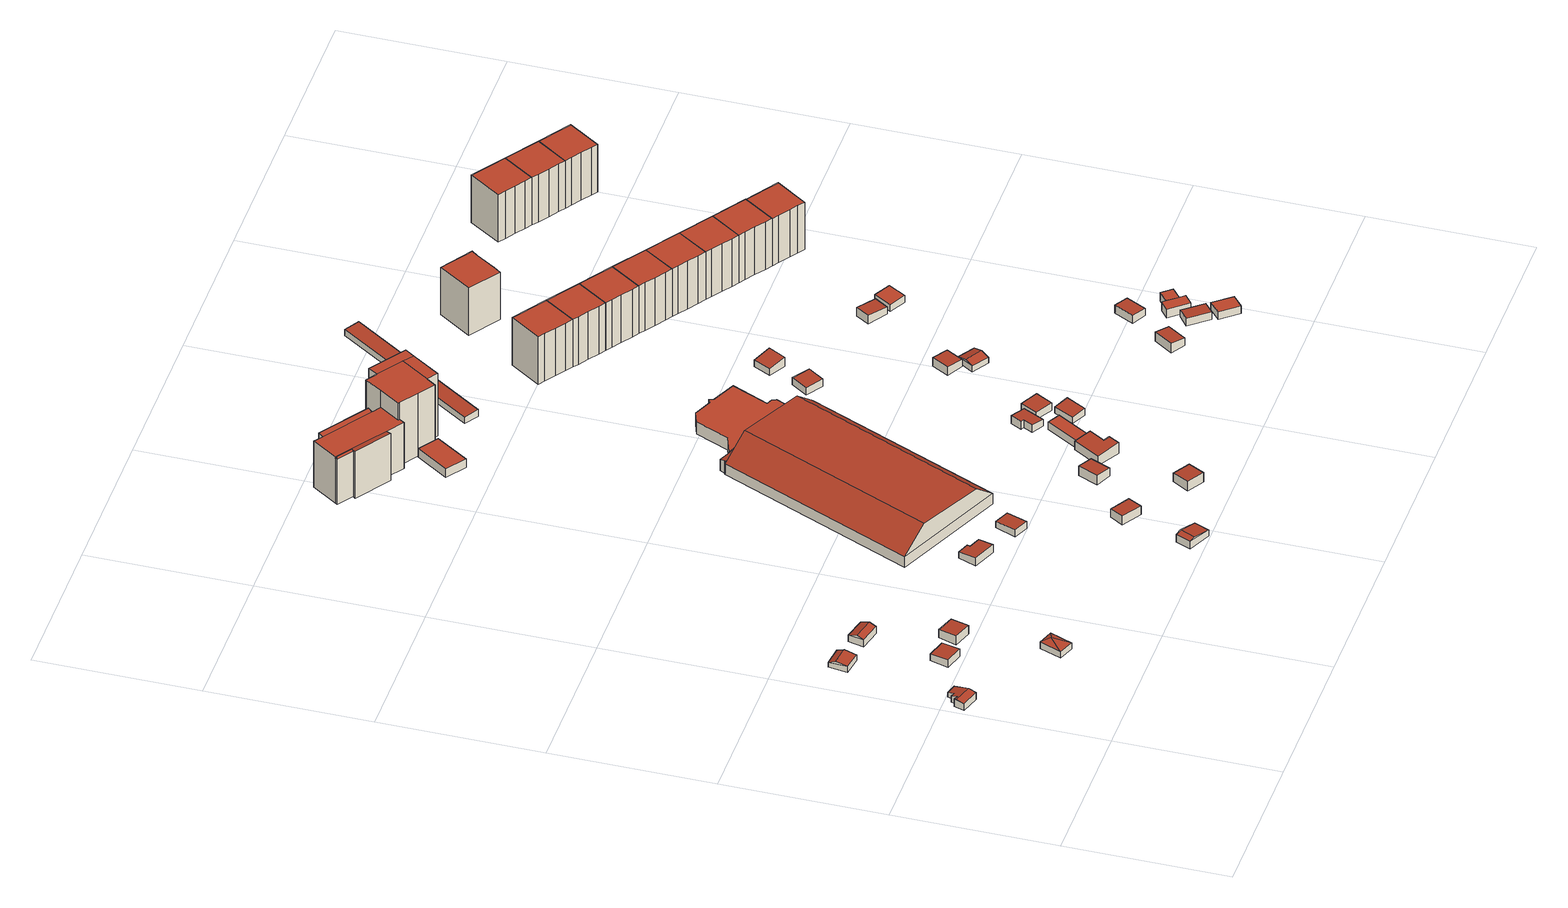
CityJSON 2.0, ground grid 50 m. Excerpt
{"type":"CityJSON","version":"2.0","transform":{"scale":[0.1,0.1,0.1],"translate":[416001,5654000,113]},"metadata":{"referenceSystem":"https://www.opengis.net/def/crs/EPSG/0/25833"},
"CityObjects":{
"building1":{"type":"Building","attributes":{"Dachtyp_tdc":"tdcFreeFormRoof","Gemeindeschluessel":14612000,"Dachneigung":14.68,"QualitaetDacherkennung":85,"Geometrietyp2DReferenz":"3000","measuredHeight":2.84,"function":"31001_9998","roofType":"5000"},"geometry":[{"type":"Solid","lod":"2","boundaries":[[[[0,1,2,3]],[[1,4,5,2]],[[4,6,7,5]],[[6,8,9,7]],[[8,10,11,9]],[[10,12,13,11]],[[12,14,15,13]],[[14,0,3,15]],[[1,16,17,4]],[[16,0,14,12,10,8,6,17]],[[6,4,17]],[[1,0,16]],[[3,2,5,7,9,11,13,15]]]],"semantics":{"surfaces":[{"type":"WallSurface"},{"type":"RoofSurface"},{"type":"GroundSurface"}],"values":[[0,0,0,0,0,0,0,0,1,1,0,0,2]]}}]},
"building2":{"type":"Building","attributes":{"Dachtyp_tdc":"tdcGableRoof","Gemeindeschluessel":14612000,"Dachneigung":10.96,"QualitaetDacherkennung":76,"Geometrietyp2DReferenz":"3000","measuredHeight":2.72,"function":"31001_9998","roofType":"3100"},"geometry":[{"type":"Solid","lod":"2","boundaries":[[[[18,19,20,21]],[[19,22,23,20]],[[22,24,25,23]],[[24,18,21,25]],[[22,19,26]],[[18,24,27]],[[19,18,27,26]],[[24,22,26,27]],[[21,20,23,25]]]],"semantics":{"surfaces":[{"type":"WallSurface"},{"type":"RoofSurface"},{"type":"GroundSurface"}],"values":[[0,0,0,0,0,0,1,1,2]]}}]},
"building3":{"type":"Building","attributes":{"Dachtyp_tdc":"tdcPolyFlatRoof","Gemeindeschluessel":14612000,"Dachneigung":3.29,"QualitaetDacherkennung":76,"Geometrietyp2DReferenz":"3000","measuredHeight":2.63,"function":"31001_9998","roofType":"2100"},"geometry":[{"type":"Solid","lod":"2","boundaries":[[[[28,29,30,31]],[[29,32,33,30]],[[32,34,35,33]],[[32,29,28,34]],[[35,31,30,33]],[[34,28,31,35]]]],"semantics":{"surfaces":[{"type":"WallSurface"},{"type":"RoofSurface"},{"type":"GroundSurface"}],"values":[[0,0,0,1,2,0]]}}]},
"building4":{"type":"Building","attributes":{"Dachtyp_tdc":"tdcTentRoof","Gemeindeschluessel":14612000,"Dachneigung":10.71,"QualitaetDacherkennung":79,"Geometrietyp2DReferenz":"3000","measuredHeight":3.08,"function":"31001_9998","roofType":"3500"},"geometry":[{"type":"Solid","lod":"2","boundaries":[[[[36,37,38,39]],[[37,40,41,38]],[[40,42,43,41]],[[42,36,39,43]],[[37,36,44]],[[40,37,44]],[[42,40,44]],[[36,42,44]],[[39,38,41,43]]]],"semantics":{"surfaces":[{"type":"WallSurface"},{"type":"RoofSurface"},{"type":"GroundSurface"}],"values":[[0,0,0,0,1,1,1,1,2]]}}]},
"building5":{"type":"Building","attributes":{"Dachtyp_tdc":"tdcGableRoof","Gemeindeschluessel":14612000,"Dachneigung":18.14,"QualitaetDacherkennung":81,"Geometrietyp2DReferenz":"3000","measuredHeight":3.16,"function":"31001_9998","roofType":"3100"},"geometry":[{"type":"Solid","lod":"2","boundaries":[[[[45,46,47,48]],[[46,49,50,47]],[[49,51,52,50]],[[51,45,48,52]],[[49,46,53]],[[45,51,54]],[[46,45,54,53]],[[51,49,53,54]],[[48,47,50,52]]]],"semantics":{"surfaces":[{"type":"WallSurface"},{"type":"RoofSurface"},{"type":"GroundSurface"}],"values":[[0,0,0,0,0,0,1,1,2]]}}]},
"building6":{"type":"Building","attributes":{"Dachtyp_tdc":"tdcPolyFlatRoof","Gemeindeschluessel":14612000,"Dachneigung":3.42,"QualitaetDacherkennung":85,"Geometrietyp2DReferenz":"3000","measuredHeight":3.06,"function":"31001_9998","roofType":"2100"},"geometry":[{"type":"Solid","lod":"2","boundaries":[[[[55,56,57,58]],[[59,60,56,55]],[[60,61,57,56]],[[61,62,58,57]],[[62,59,55,58]],[[62,61,60,59]]]],"semantics":{"surfaces":[{"type":"GroundSurface"},{"type":"WallSurface"},{"type":"RoofSurface"}],"values":[[0,1,1,1,1,2]]}}]},
"building7":{"type":"Building","attributes":{"Dachtyp_tdc":"tdcPolyFlatRoof","Gemeindeschluessel":14612000,"Dachneigung":6.01,"QualitaetDacherkennung":71,"Geometrietyp2DReferenz":"3000","measuredHeight":2.83,"function":"31001_9998","roofType":"2100"},"geometry":[{"type":"Solid","lod":"2","boundaries":[[[[63,64,65,66]],[[64,67,68,65]],[[67,69,70,68]],[[69,71,72,70]],[[71,73,74,72]],[[73,63,66,74]],[[73,71,69,67,64,63]],[[66,65,68,70,72,74]]]],"semantics":{"surfaces":[{"type":"WallSurface"},{"type":"RoofSurface"},{"type":"GroundSurface"}],"values":[[0,0,0,0,0,0,1,2]]}}]},
"building8":{"type":"Building","attributes":{"Dachtyp_tdc":"tdcGableRoof","Gemeindeschluessel":14612000,"Dachneigung":10.06,"QualitaetDacherkennung":71,"Geometrietyp2DReferenz":"3000","measuredHeight":3.07,"function":"31001_9998","roofType":"3100"},"geometry":[{"type":"Solid","lod":"2","boundaries":[[[[75,76,77,78]],[[76,79,80,77]],[[79,81,82,80]],[[81,75,78,82]],[[79,76,83]],[[75,81,84]],[[76,75,84,83]],[[81,79,83,84]],[[78,77,80,82]]]],"semantics":{"surfaces":[{"type":"WallSurface"},{"type":"RoofSurface"},{"type":"GroundSurface"}],"values":[[0,0,0,0,0,0,1,1,2]]}}]},
"building9":{"type":"Building","attributes":{"Dachtyp_tdc":"tdcPolyFlatRoof","Gemeindeschluessel":14612000,"Dachneigung":3.58,"QualitaetDacherkennung":80,"Geometrietyp2DReferenz":"3000","measuredHeight":2.66,"function":"31001_9998","roofType":"2100"},"geometry":[{"type":"Solid","lod":"2","boundaries":[[[[85,86,87,88]],[[86,89,90,87]],[[89,91,92,90]],[[91,85,88,92]],[[91,89,86,85]],[[88,87,90,92]]]],"semantics":{"surfaces":[{"type":"WallSurface"},{"type":"RoofSurface"},{"type":"GroundSurface"}],"values":[[0,0,0,0,1,2]]}}]},
"building10":{"type":"Building","attributes":{"Dachtyp_tdc":"tdcPolyFlatRoof","Gemeindeschluessel":14612000,"Dachneigung":3.87,"QualitaetDacherkennung":83,"Geometrietyp2DReferenz":"3000","measuredHeight":3.1,"function":"31001_9998","roofType":"2100"},"geometry":[{"type":"Solid","lod":"2","boundaries":[[[[93,94,95,96]],[[94,97,98,95]],[[97,99,100,98]],[[99,93,96,100]],[[99,97,94,93]],[[96,95,98,100]]]],"semantics":{"surfaces":[{"type":"WallSurface"},{"type":"RoofSurface"},{"type":"GroundSurface"}],"values":[[0,0,0,0,1,2]]}}]},
"building11":{"type":"Building","attributes":{"name":"Tennishalle","Gemeindeschluessel":14612000,"Geometrietyp2DReferenz":"3000","function":"31001_3211","roofType":"9999"},"children":["building11-1","building11-2","building11-3","building11-4"]},
"building11-1":{"type":"BuildingPart","attributes":{"Dachtyp_tdc":"tdcPolyFlatRoof","Dachneigung":12.23,"QualitaetDacherkennung":41,"Geometrietyp2DReferenz":"3000","measuredHeight":4.42,"roofType":"2100"},"parents":["building11"],"geometry":[{"type":"MultiSurface","lod":"2","boundaries":[[[101,102,103,104,105]],[[102,106,107,103]],[[106,108,109,107]],[[108,110,111,109]],[[112,113,114,115,116]],[[112,110,108,106,102,101,117,113]],[[115,104,103,107,109,111,116]]],"semantics":{"surfaces":[{"type":"WallSurface"},{"type":"RoofSurface"},{"type":"GroundSurface"}],"values":[0,0,0,0,0,1,2]}}]},
"building11-2":{"type":"BuildingPart","attributes":{"Dachtyp_tdc":"tdcCutGableRoof","Dachneigung":2.82,"QualitaetDacherkennung":65,"Geometrietyp2DReferenz":"3000","measuredHeight":10.42,"roofType":"9999"},"parents":["building11"],"geometry":[{"type":"MultiSurface","lod":"2","boundaries":[[[118,119,120,121]],[[119,122,123,120]],[[122,105,104,123]],[[119,118,124,125]],[[122,119,125,126]],[[105,122,126,127,117]],[[126,125,124,127]],[[121,120,123,104,115]]],"semantics":{"surfaces":[{"type":"WallSurface"},{"type":"RoofSurface"},{"type":"GroundSurface"}],"values":[0,0,0,1,0,1,1,2]}}]},
"building11-3":{"type":"BuildingPart","attributes":{"Dachtyp_tdc":"tdcPolyFlatRoof","Dachneigung":0,"QualitaetDacherkennung":64,"Geometrietyp2DReferenz":"3000","measuredHeight":4.12,"roofType":"1000"},"parents":["building11"],"geometry":[{"type":"MultiSurface","lod":"2","boundaries":[[[128,129,130,131]],[[129,132,133,130]],[[132,134,135,133]],[[134,136,137,135]],[[136,138,139,137]],[[138,140,141,139]],[[140,142,143,141]],[[142,144,145,143]],[[144,146,147,145]],[[146,148,149,147]],[[148,150,149]],[[151,128,131,152,153]],[[151,148,146,144,142,140,138,136,134,132,129,128]],[[131,130,133,135,137,139,141,143,145,147,149,152]]],"semantics":{"surfaces":[{"type":"WallSurface"},{"type":"RoofSurface"},{"type":"GroundSurface"}],"values":[0,0,0,0,0,0,0,0,0,0,0,0,1,2]}}]},
"building11-4":{"type":"BuildingPart","attributes":{"Dachtyp_tdc":"tdcPolyFlatRoof","Dachneigung":0,"QualitaetDacherkennung":31,"Geometrietyp2DReferenz":"3000","measuredHeight":4.05,"roofType":"1000"},"parents":["building11"],"geometry":[{"type":"MultiSurface","lod":"2","boundaries":[[[154,155,112,116,156]],[[157,153,152,111,110]],[[153,157,155,154,150]],[[156,116,111,152,149]]],"semantics":{"surfaces":[{"type":"WallSurface"},{"type":"RoofSurface"},{"type":"GroundSurface"}],"values":[0,0,1,2]}}]},
"building12":{"type":"Building","attributes":{"Dachtyp_tdc":"tdcPolyFlatRoof","Gemeindeschluessel":14612000,"Dachneigung":4.1,"QualitaetDacherkennung":86,"Geometrietyp2DReferenz":"3000","measuredHeight":3.29,"function":"31001_9998","roofType":"2100"},"geometry":[{"type":"Solid","lod":"2","boundaries":[[[[158,159,160,161]],[[159,162,163,160]],[[162,164,165,163]],[[164,158,161,165]],[[164,162,159,158]],[[161,160,163,165]]]],"semantics":{"surfaces":[{"type":"WallSurface"},{"type":"RoofSurface"},{"type":"GroundSurface"}],"values":[[0,0,0,0,1,2]]}}]},
"building13":{"type":"Building","attributes":{"Gemeindeschluessel":14612000,"Geometrietyp2DReferenz":"3000","function":"31001_9998","roofType":"9999"},"children":["building13-1","building13-2","building13-3","building13-4"]},
"building13-1":{"type":"BuildingPart","attributes":{"Dachtyp_tdc":"tdcPolyFlatRoof","Dachneigung":16.93,"QualitaetDacherkennung":53,"Geometrietyp2DReferenz":"3000","measuredHeight":16.56,"roofType":"2100"},"parents":["building13"],"geometry":[{"type":"MultiSurface","lod":"2","boundaries":[[[166,167,168,169]],[[170,171,172,173]],[[171,166,169,172]],[[171,170,167,166]],[[169,168,173,172]]],"semantics":{"surfaces":[{"type":"WallSurface"},{"type":"RoofSurface"},{"type":"GroundSurface"}],"values":[0,0,0,1,2]}}]},
"building13-2":{"type":"BuildingPart","attributes":{"Dachtyp_tdc":"tdcPolyFlatRoof","Dachneigung":9.04,"QualitaetDacherkennung":53,"Geometrietyp2DReferenz":"3000","measuredHeight":16.46,"roofType":"2100"},"parents":["building13"],"geometry":[{"type":"MultiSurface","lod":"2","boundaries":[[[174,175,176,177]],[[174,178,179,175]],[[178,180,181,182,179]],[[183,180,178,174,177]],[[176,175,179,182,184]]],"semantics":{"surfaces":[{"type":"WallSurface"},{"type":"RoofSurface"},{"type":"GroundSurface"}],"values":[0,0,0,1,2]}}]},
"building13-3":{"type":"BuildingPart","attributes":{"Dachtyp_tdc":"tdcPolyFlatRoof","Dachneigung":0,"QualitaetDacherkennung":75,"Geometrietyp2DReferenz":"3000","measuredHeight":16.15,"roofType":"1000"},"parents":["building13"],"geometry":[{"type":"MultiSurface","lod":"2","boundaries":[[[185,186,187,188,189]],[[186,190,173,187]],[[190,170,173]],[[190,186,185,183,177,191,192,193,194,195]],[[168,196,197,198,199,176,184,188,187,173]],[[195,168,167]],[[195,194,196,168]],[[194,193,197,196]],[[193,192,198,197]],[[192,191,199,198]],[[191,177,176,199]]],"semantics":{"surfaces":[{"type":"WallSurface"},{"type":"RoofSurface"},{"type":"GroundSurface"}],"values":[0,0,0,1,2,0,0,0,0,0,0]}}]},
"building13-4":{"type":"BuildingPart","attributes":{"Dachtyp_tdc":"tdcFreeFormRoof","Dachneigung":56.35,"QualitaetDacherkennung":45,"Geometrietyp2DReferenz":"3000","measuredHeight":16.59,"roofType":"5000"},"parents":["building13"],"geometry":[{"type":"MultiSurface","lod":"2","boundaries":[[[181,200,201,182]],[[200,189,188,201]],[[202,203,204,189]],[[202,189,200]],[[203,202,200,181]],[[203,181,204]],[[182,201,188,184]]],"semantics":{"surfaces":[{"type":"WallSurface"},{"type":"RoofSurface"},{"type":"GroundSurface"}],"values":[0,0,1,1,1,0,2]}}]},
"building14":{"type":"Building","attributes":{"Dachtyp_tdc":"tdcPolyFlatRoof","Gemeindeschluessel":14612000,"Dachneigung":5.99,"QualitaetDacherkennung":72,"Geometrietyp2DReferenz":"3000","measuredHeight":3.42,"function":"31001_9998","roofType":"2100"},"geometry":[{"type":"Solid","lod":"2","boundaries":[[[[205,206,207,208]],[[206,209,210,207]],[[209,211,212,210]],[[211,205,208,212]],[[211,209,206,205]],[[208,207,210,212]]]],"semantics":{"surfaces":[{"type":"WallSurface"},{"type":"RoofSurface"},{"type":"GroundSurface"}],"values":[[0,0,0,0,1,2]]}}]},
"building15":{"type":"Building","attributes":{"Dachtyp_tdc":"tdcPolyFlatRoof","Gemeindeschluessel":14612000,"Dachneigung":0,"QualitaetDacherkennung":50,"Geometrietyp2DReferenz":"3000","measuredHeight":3,"function":"31001_9998","roofType":"1000"},"geometry":[{"type":"Solid","lod":"2","boundaries":[[[[213,214,215,216]],[[214,217,218,215]],[[217,219,220,218]],[[219,221,222,220]],[[221,213,216,222]],[[221,219,217,214,213]],[[216,215,218,220,222]]]],"semantics":{"surfaces":[{"type":"WallSurface"},{"type":"RoofSurface"},{"type":"GroundSurface"}],"values":[[0,0,0,0,0,1,2]]}}]},
"building16":{"type":"Building","attributes":{"Dachtyp_tdc":"tdcPolyFlatRoof","Gemeindeschluessel":14612000,"Dachneigung":4.96,"QualitaetDacherkennung":86,"Geometrietyp2DReferenz":"3000","measuredHeight":3.79,"function":"31001_9998","roofType":"2100"},"geometry":[{"type":"Solid","lod":"2","boundaries":[[[[223,224,225,226]],[[224,227,228,225]],[[227,229,230,228]],[[229,231,232,230]],[[231,233,234,232]],[[233,235,236,234]],[[235,237,238,236]],[[237,223,226,238]],[[237,235,233,231,229,227,224,223]],[[226,225,228,230,232,234,236,238]]]],"semantics":{"surfaces":[{"type":"WallSurface"},{"type":"RoofSurface"},{"type":"GroundSurface"}],"values":[[0,0,0,0,0,0,0,0,1,2]]}}]},
"building17":{"type":"Building","attributes":{"Gemeindeschluessel":14612000,"Geometrietyp2DReferenz":"3000","function":"31001_9998","roofType":"9999"},"children":["building17-1","building17-2","building17-3"]},
"building17-1":{"type":"BuildingPart","attributes":{"Dachtyp_tdc":"tdcPolyFlatRoof","Dachneigung":0,"QualitaetDacherkennung":54,"Geometrietyp2DReferenz":"3000","measuredHeight":22.11,"roofType":"1000"},"parents":["building17"],"geometry":[{"type":"MultiSurface","lod":"2","boundaries":[[[239,240,241,242]],[[240,243,244,241]],[[243,245,246,244]],[[245,243,240,239,247]],[[242,241,244,246,248]]],"semantics":{"surfaces":[{"type":"WallSurface"},{"type":"RoofSurface"},{"type":"GroundSurface"}],"values":[0,0,0,1,2]}}]},
"building17-2":{"type":"BuildingPart","attributes":{"Dachtyp_tdc":"tdcPolyFlatRoof","Dachneigung":0,"QualitaetDacherkennung":72,"Geometrietyp2DReferenz":"3000","measuredHeight":22.14,"roofType":"1000"},"parents":["building17"],"geometry":[{"type":"MultiSurface","lod":"2","boundaries":[[[249,239,242,250]],[[251,252,253,254]],[[251,255,256,252]],[[255,257,198,256]],[[257,258,197,198]],[[258,259,196,197]],[[259,249,250,196]],[[259,258,257,255,251,254,247,239,249]],[[250,242,248,253,252,256,198,197,196]]],"semantics":{"surfaces":[{"type":"WallSurface"},{"type":"RoofSurface"},{"type":"GroundSurface"}],"values":[0,0,0,0,0,0,0,1,2]}}]},
"building17-3":{"type":"BuildingPart","attributes":{"Dachtyp_tdc":"tdcPolyFlatRoof","Dachneigung":0,"QualitaetDacherkennung":64,"Geometrietyp2DReferenz":"3000","measuredHeight":22.07,"roofType":"1000"},"parents":["building17"],"geometry":[{"type":"MultiSurface","lod":"2","boundaries":[[[245,260,261,246]],[[260,254,253,261]],[[254,260,245,247]],[[248,246,261,253]]],"semantics":{"surfaces":[{"type":"WallSurface"},{"type":"RoofSurface"},{"type":"GroundSurface"}],"values":[0,0,1,2]}}]},
"building18":{"type":"Building","attributes":{"Dachtyp_tdc":"tdcPolyFlatRoof","Gemeindeschluessel":14612000,"Dachneigung":0,"QualitaetDacherkennung":60,"Geometrietyp2DReferenz":"3000","measuredHeight":2.68,"function":"31001_9998","roofType":"1000"},"geometry":[{"type":"Solid","lod":"2","boundaries":[[[[262,263,264,265]],[[263,266,267,264]],[[266,268,269,267]],[[268,262,265,269]],[[268,266,263,262]],[[265,264,267,269]]]],"semantics":{"surfaces":[{"type":"WallSurface"},{"type":"RoofSurface"},{"type":"GroundSurface"}],"values":[[0,0,0,0,1,2]]}}]},
"building19":{"type":"Building","attributes":{"Dachtyp_tdc":"tdcPolyFlatRoof","Gemeindeschluessel":14612000,"Dachneigung":5.93,"QualitaetDacherkennung":77,"Geometrietyp2DReferenz":"3000","measuredHeight":2.8,"function":"31001_9998","roofType":"2100"},"geometry":[{"type":"Solid","lod":"2","boundaries":[[[[270,271,272,273]],[[271,274,275,272]],[[274,276,277,275]],[[276,278,279,277]],[[278,280,281,279]],[[280,270,273,281]],[[280,278,276,274,271,270]],[[273,272,275,277,279,281]]]],"semantics":{"surfaces":[{"type":"WallSurface"},{"type":"RoofSurface"},{"type":"GroundSurface"}],"values":[[0,0,0,0,0,0,1,2]]}}]},
"building20":{"type":"Building","attributes":{"Dachtyp_tdc":"tdcPolyFlatRoof","Gemeindeschluessel":14612000,"Dachneigung":6.18,"QualitaetDacherkennung":77,"Geometrietyp2DReferenz":"3000","measuredHeight":2.62,"function":"31001_9998","roofType":"2100"},"geometry":[{"type":"Solid","lod":"2","boundaries":[[[[282,283,284,285]],[[283,286,287,284]],[[286,288,289,287]],[[288,282,285,289]],[[288,286,283,282]],[[285,284,287,289]]]],"semantics":{"surfaces":[{"type":"WallSurface"},{"type":"RoofSurface"},{"type":"GroundSurface"}],"values":[[0,0,0,0,1,2]]}}]},
"building21":{"type":"Building","attributes":{"Dachtyp_tdc":"tdcPolyFlatRoof","Gemeindeschluessel":14612000,"Dachneigung":3.16,"QualitaetDacherkennung":82,"Geometrietyp2DReferenz":"3000","measuredHeight":2.78,"function":"31001_9998","roofType":"2100"},"geometry":[{"type":"Solid","lod":"2","boundaries":[[[[290,291,292,293]],[[291,294,295,292]],[[294,296,297,295]],[[296,290,293,297]],[[296,294,291,290]],[[293,292,295,297]]]],"semantics":{"surfaces":[{"type":"WallSurface"},{"type":"RoofSurface"},{"type":"GroundSurface"}],"values":[[0,0,0,0,1,2]]}}]},
"building22":{"type":"Building","attributes":{"Dachtyp_tdc":"tdcPolyFlatRoof","Gemeindeschluessel":14612000,"Dachneigung":3.09,"QualitaetDacherkennung":78,"Geometrietyp2DReferenz":"3000","measuredHeight":2.74,"function":"31001_9998","roofType":"2100"},"geometry":[{"type":"Solid","lod":"2","boundaries":[[[[298,299,300,301]],[[299,302,303,300]],[[302,304,305,303]],[[304,298,301,305]],[[304,302,299,298]],[[301,300,303,305]]]],"semantics":{"surfaces":[{"type":"WallSurface"},{"type":"RoofSurface"},{"type":"GroundSurface"}],"values":[[0,0,0,0,1,2]]}}]},
"building23":{"type":"Building","attributes":{"Dachtyp_tdc":"tdcPolyFlatRoof","Gemeindeschluessel":14612000,"Dachneigung":2.89,"QualitaetDacherkennung":75,"Geometrietyp2DReferenz":"3000","measuredHeight":2.37,"function":"31001_2463","roofType":"2100"},"geometry":[{"type":"Solid","lod":"2","boundaries":[[[[306,307,308,309]],[[307,310,311,308]],[[310,312,313,311]],[[312,306,309,313]],[[312,310,307,306]],[[309,308,311,313]]]],"semantics":{"surfaces":[{"type":"WallSurface"},{"type":"RoofSurface"},{"type":"GroundSurface"}],"values":[[0,0,0,0,1,2]]}}]},
"building24":{"type":"Building","attributes":{"Dachtyp_tdc":"tdcPolyFlatRoof","Gemeindeschluessel":14612000,"Dachneigung":8.17,"QualitaetDacherkennung":63,"Geometrietyp2DReferenz":"3000","measuredHeight":3.17,"function":"31001_9998","roofType":"2100"},"geometry":[{"type":"Solid","lod":"2","boundaries":[[[[314,315,316,317]],[[315,318,319,316]],[[315,314,320,318]],[[319,321,317,316]],[[318,320,321,319]],[[320,314,317,321]]]],"semantics":{"surfaces":[{"type":"WallSurface"},{"type":"RoofSurface"},{"type":"GroundSurface"}],"values":[[0,0,1,2,0,0]]}}]},
"building25":{"type":"Building","attributes":{"Dachtyp_tdc":"tdcPolyFlatRoof","Gemeindeschluessel":14612000,"Dachneigung":0,"QualitaetDacherkennung":53,"Geometrietyp2DReferenz":"3000","measuredHeight":16.7,"function":"31001_9998","roofType":"1000"},"geometry":[{"type":"Solid","lod":"2","boundaries":[[[[322,323,324,325]],[[323,326,327,324]],[[326,328,329,327]],[[328,330,331,329]],[[330,332,333,331]],[[332,334,335,333]],[[334,322,325,335]],[[334,332,330,328,326,323,322]],[[325,324,327,329,331,333,335]]]],"semantics":{"surfaces":[{"type":"WallSurface"},{"type":"RoofSurface"},{"type":"GroundSurface"}],"values":[[0,0,0,0,0,0,0,1,2]]}}]},
"building26":{"type":"Building","attributes":{"Dachtyp_tdc":"tdcPolyFlatRoof","Gemeindeschluessel":14612000,"Dachneigung":3.94,"QualitaetDacherkennung":75,"Geometrietyp2DReferenz":"3000","measuredHeight":2.92,"function":"31001_9998","roofType":"2100"},"geometry":[{"type":"Solid","lod":"2","boundaries":[[[[336,337,338,339]],[[337,340,341,338]],[[340,342,343,341]],[[342,336,339,343]],[[342,340,337,336]],[[339,338,341,343]]]],"semantics":{"surfaces":[{"type":"WallSurface"},{"type":"RoofSurface"},{"type":"GroundSurface"}],"values":[[0,0,0,0,1,2]]}}]},
"building27":{"type":"Building","attributes":{"Dachtyp_tdc":"tdcGableRoof","Gemeindeschluessel":14612000,"Dachneigung":16.52,"QualitaetDacherkennung":86,"Geometrietyp2DReferenz":"3000","measuredHeight":2.83,"function":"31001_9998","roofType":"3100"},"geometry":[{"type":"Solid","lod":"2","boundaries":[[[[344,345,346,347]],[[345,348,349,346]],[[348,350,351,349]],[[350,344,347,351]],[[348,345,352]],[[344,350,353]],[[345,344,353,352]],[[350,348,352,353]],[[347,346,349,351]]]],"semantics":{"surfaces":[{"type":"WallSurface"},{"type":"RoofSurface"},{"type":"GroundSurface"}],"values":[[0,0,0,0,0,0,1,1,2]]}}]},
"building28":{"type":"Building","attributes":{"Dachtyp_tdc":"tdcPolyFlatRoof","Gemeindeschluessel":14612000,"Dachneigung":0,"QualitaetDacherkennung":58,"Geometrietyp2DReferenz":"3000","measuredHeight":16.75,"function":"31001_9998","roofType":"1000"},"geometry":[{"type":"Solid","lod":"2","boundaries":[[[[354,355,356,357]],[[355,328,358,356]],[[328,326,359,358]],[[326,360,361,359]],[[360,362,363,361]],[[362,364,365,363]],[[364,354,357,365]],[[364,362,360,326,328,355,354]],[[357,356,358,359,361,363,365]]]],"semantics":{"surfaces":[{"type":"WallSurface"},{"type":"RoofSurface"},{"type":"GroundSurface"}],"values":[[0,0,0,0,0,0,0,1,2]]}}]},
"building29":{"type":"Building","attributes":{"Dachtyp_tdc":"tdcPolyFlatRoof","Gemeindeschluessel":14612000,"Dachneigung":6.25,"QualitaetDacherkennung":82,"Geometrietyp2DReferenz":"3000","measuredHeight":3.26,"function":"31001_9998","roofType":"2100"},"geometry":[{"type":"Solid","lod":"2","boundaries":[[[[366,367,368,369]],[[367,370,371,368]],[[370,372,373,371]],[[372,366,369,373]],[[372,370,367,366]],[[369,368,371,373]]]],"semantics":{"surfaces":[{"type":"WallSurface"},{"type":"RoofSurface"},{"type":"GroundSurface"}],"values":[[0,0,0,0,1,2]]}}]},
"building30":{"type":"Building","attributes":{"Dachtyp_tdc":"tdcPolyFlatRoof","Gemeindeschluessel":14612000,"Dachneigung":0,"QualitaetDacherkennung":56,"Geometrietyp2DReferenz":"3000","measuredHeight":16.74,"function":"31001_9998","roofType":"1000"},"geometry":[{"type":"Solid","lod":"2","boundaries":[[[[374,362,363,375]],[[362,360,361,363]],[[360,376,377,361]],[[376,378,379,377]],[[378,380,381,379]],[[380,382,383,381]],[[382,374,375,383]],[[382,380,378,376,360,362,374]],[[375,363,361,377,379,381,383]]]],"semantics":{"surfaces":[{"type":"WallSurface"},{"type":"RoofSurface"},{"type":"GroundSurface"}],"values":[[0,0,0,0,0,0,0,1,2]]}}]},
"building31":{"type":"Building","attributes":{"Dachtyp_tdc":"tdcPolyFlatRoof","Gemeindeschluessel":14612000,"Dachneigung":4.22,"QualitaetDacherkennung":79,"Geometrietyp2DReferenz":"3000","measuredHeight":2.66,"function":"31001_9998","roofType":"2100"},"geometry":[{"type":"Solid","lod":"2","boundaries":[[[[384,385,386,387]],[[385,388,389,386]],[[388,390,391,389]],[[390,384,387,391]],[[390,388,385,384]],[[387,386,389,391]]]],"semantics":{"surfaces":[{"type":"WallSurface"},{"type":"RoofSurface"},{"type":"GroundSurface"}],"values":[[0,0,0,0,1,2]]}}]},
"building32":{"type":"Building","attributes":{"Dachtyp_tdc":"tdcPolyFlatRoof","Gemeindeschluessel":14612000,"Dachneigung":0,"QualitaetDacherkennung":45,"Geometrietyp2DReferenz":"3000","measuredHeight":16.63,"function":"31001_9998","roofType":"1000"},"geometry":[{"type":"Solid","lod":"2","boundaries":[[[[392,393,394,395]],[[393,396,397,394]],[[396,398,399,397]],[[398,400,401,399]],[[400,402,403,401]],[[402,404,405,403]],[[404,392,395,405]],[[404,402,400,398,396,393,392]],[[395,394,397,399,401,403,405]]]],"semantics":{"surfaces":[{"type":"WallSurface"},{"type":"RoofSurface"},{"type":"GroundSurface"}],"values":[[0,0,0,0,0,0,0,1,2]]}}]},
"building33":{"type":"Building","attributes":{"Dachtyp_tdc":"tdcPolyFlatRoof","Gemeindeschluessel":14612000,"Dachneigung":3.35,"QualitaetDacherkennung":73,"Geometrietyp2DReferenz":"3000","measuredHeight":2.93,"function":"31001_9998","roofType":"2100"},"geometry":[{"type":"Solid","lod":"2","boundaries":[[[[406,407,408,409]],[[407,410,411,408]],[[410,412,413,411]],[[412,406,409,413]],[[412,410,407,406]],[[409,408,411,413]]]],"semantics":{"surfaces":[{"type":"WallSurface"},{"type":"RoofSurface"},{"type":"GroundSurface"}],"values":[[0,0,0,0,1,2]]}}]},
"building34":{"type":"Building","attributes":{"Dachtyp_tdc":"tdcPolyFlatRoof","Gemeindeschluessel":14612000,"Dachneigung":3.74,"QualitaetDacherkennung":78,"Geometrietyp2DReferenz":"3000","measuredHeight":2.78,"function":"31001_9998","roofType":"2100"},"geometry":[{"type":"Solid","lod":"2","boundaries":[[[[414,415,416,417]],[[415,418,419,416]],[[418,420,421,419]],[[420,414,417,421]],[[420,418,415,414]],[[417,416,419,421]]]],"semantics":{"surfaces":[{"type":"WallSurface"},{"type":"RoofSurface"},{"type":"GroundSurface"}],"values":[[0,0,0,0,1,2]]}}]},
"building35":{"type":"Building","attributes":{"Dachtyp_tdc":"tdcPolyFlatRoof","Gemeindeschluessel":14612000,"Dachneigung":0,"QualitaetDacherkennung":57,"Geometrietyp2DReferenz":"3000","measuredHeight":16.76,"function":"31001_9998","roofType":"1000"},"geometry":[{"type":"Solid","lod":"2","boundaries":[[[[378,376,377,379]],[[376,422,423,377]],[[422,424,425,423]],[[424,426,427,425]],[[426,428,429,427]],[[428,430,431,429]],[[430,378,379,431]],[[430,428,426,424,422,376,378]],[[379,377,423,425,427,429,431]]]],"semantics":{"surfaces":[{"type":"WallSurface"},{"type":"RoofSurface"},{"type":"GroundSurface"}],"values":[[0,0,0,0,0,0,0,1,2]]}}]},
"building36":{"type":"Building","attributes":{"Dachtyp_tdc":"tdcPolyFlatRoof","Gemeindeschluessel":14612000,"Dachneigung":0,"QualitaetDacherkennung":0,"Geometrietyp2DReferenz":"3000","BezugspunktDach":"2000","measuredHeight":3,"function":"31001_9998"},"geometry":[{"type":"MultiSurface","lod":"2","boundaries":[[[432,433,434,435,436,437]],[[437,436,438,439]],[[436,435,440,438]],[[435,434,441,440]],[[434,433,442,441]],[[433,432,443,442]],[[432,437,439,443]],[[439,438,440,441,442,443]]],"semantics":{"surfaces":[{"type":"RoofSurface"},{"type":"WallSurface"},{"type":"GroundSurface"}],"values":[0,1,1,1,1,1,1,2]}}]},
"building37":{"type":"Building","attributes":{"Dachtyp_tdc":"tdcPolyFlatRoof","Gemeindeschluessel":14612000,"Dachneigung":2.95,"QualitaetDacherkennung":85,"Geometrietyp2DReferenz":"3000","measuredHeight":2.71,"function":"31001_9998","roofType":"2100"},"geometry":[{"type":"Solid","lod":"2","boundaries":[[[[444,445,446,447]],[[445,448,449,446]],[[448,450,451,449]],[[450,444,447,451]],[[450,448,445,444]],[[447,446,449,451]]]],"semantics":{"surfaces":[{"type":"WallSurface"},{"type":"RoofSurface"},{"type":"GroundSurface"}],"values":[[0,0,0,0,1,2]]}}]},
"building38":{"type":"Building","attributes":{"Dachtyp_tdc":"tdcPolyFlatRoof","Gemeindeschluessel":14612000,"Dachneigung":0,"QualitaetDacherkennung":77,"Geometrietyp2DReferenz":"3000","measuredHeight":3,"function":"31001_9998","roofType":"1000"},"geometry":[{"type":"Solid","lod":"2","boundaries":[[[[452,453,454,455]],[[453,456,457,454]],[[456,458,459,457]],[[458,452,455,459]],[[458,456,453,452]],[[455,454,457,459]]]],"semantics":{"surfaces":[{"type":"WallSurface"},{"type":"RoofSurface"},{"type":"GroundSurface"}],"values":[[0,0,0,0,1,2]]}}]},
"building39":{"type":"Building","attributes":{"Dachtyp_tdc":"tdcPolyFlatRoof","Gemeindeschluessel":14612000,"Dachneigung":2.87,"QualitaetDacherkennung":81,"Geometrietyp2DReferenz":"3000","measuredHeight":2.51,"function":"31001_9998","roofType":"2100"},"geometry":[{"type":"Solid","lod":"2","boundaries":[[[[460,461,462,463]],[[461,464,465,462]],[[464,466,467,465]],[[466,460,463,467]],[[466,464,461,460]],[[463,462,465,467]]]],"semantics":{"surfaces":[{"type":"WallSurface"},{"type":"RoofSurface"},{"type":"GroundSurface"}],"values":[[0,0,0,0,1,2]]}}]},
"building40":{"type":"Building","attributes":{"Dachtyp_tdc":"tdcPolyFlatRoof","Gemeindeschluessel":14612000,"Dachneigung":0,"QualitaetDacherkennung":54,"Geometrietyp2DReferenz":"3000","measuredHeight":16.74,"function":"31001_9998","roofType":"1000"},"geometry":[{"type":"Solid","lod":"2","boundaries":[[[[424,422,423,425]],[[422,468,469,423]],[[468,470,471,469]],[[470,472,473,471]],[[472,474,475,473]],[[474,476,477,475]],[[476,424,425,477]],[[476,474,472,470,468,422,424]],[[425,423,469,471,473,475,477]]]],"semantics":{"surfaces":[{"type":"WallSurface"},{"type":"RoofSurface"},{"type":"GroundSurface"}],"values":[[0,0,0,0,0,0,0,1,2]]}}]},
"building41":{"type":"Building","attributes":{"Dachtyp_tdc":"tdcPolyFlatRoof","Gemeindeschluessel":14612000,"Dachneigung":0,"QualitaetDacherkennung":57,"Geometrietyp2DReferenz":"3000","measuredHeight":16.77,"function":"31001_9998","roofType":"1000"},"geometry":[{"type":"Solid","lod":"2","boundaries":[[[[478,479,480,481]],[[479,470,471,480]],[[470,468,469,471]],[[468,482,483,469]],[[482,484,485,483]],[[484,486,487,485]],[[486,478,481,487]],[[486,484,482,468,470,479,478]],[[481,480,471,469,483,485,487]]]],"semantics":{"surfaces":[{"type":"WallSurface"},{"type":"RoofSurface"},{"type":"GroundSurface"}],"values":[[0,0,0,0,0,0,0,1,2]]}}]},
"building42":{"type":"Building","attributes":{"Dachtyp_tdc":"tdcPolyFlatRoof","Gemeindeschluessel":14612000,"Dachneigung":0,"QualitaetDacherkennung":56,"Geometrietyp2DReferenz":"3000","measuredHeight":16.74,"function":"31001_9998","roofType":"1000"},"geometry":[{"type":"Solid","lod":"2","boundaries":[[[[484,482,483,485]],[[482,488,489,483]],[[488,490,491,489]],[[490,492,493,491]],[[492,494,495,493]],[[494,496,497,495]],[[496,484,485,497]],[[496,494,492,490,488,482,484]],[[485,483,489,491,493,495,497]]]],"semantics":{"surfaces":[{"type":"WallSurface"},{"type":"RoofSurface"},{"type":"GroundSurface"}],"values":[[0,0,0,0,0,0,0,1,2]]}}]},
"building43":{"type":"Building","attributes":{"Dachtyp_tdc":"tdcPolyFlatRoof","Gemeindeschluessel":14612000,"Dachneigung":0,"QualitaetDacherkennung":54,"Geometrietyp2DReferenz":"3000","measuredHeight":16.75,"function":"31001_9998","roofType":"1000"},"geometry":[{"type":"Solid","lod":"2","boundaries":[[[[498,499,500,501]],[[499,502,491,500]],[[502,503,489,491]],[[503,504,505,489]],[[504,506,507,505]],[[506,508,509,507]],[[508,498,501,509]],[[508,506,504,503,502,499,498]],[[501,500,491,489,505,507,509]]]],"semantics":{"surfaces":[{"type":"WallSurface"},{"type":"RoofSurface"},{"type":"GroundSurface"}],"values":[[0,0,0,0,0,0,0,1,2]]}}]},
"building44":{"type":"Building","attributes":{"Dachtyp_tdc":"tdcPolyFlatRoof","Gemeindeschluessel":14612000,"Dachneigung":0,"QualitaetDacherkennung":51,"Geometrietyp2DReferenz":"3000","measuredHeight":16.77,"function":"31001_9998","roofType":"1000"},"geometry":[{"type":"Solid","lod":"2","boundaries":[[[[510,511,512,513]],[[511,514,515,512]],[[514,516,517,515]],[[516,518,519,517]],[[518,520,521,519]],[[520,522,523,521]],[[522,510,513,523]],[[522,520,518,516,514,511,510]],[[513,512,515,517,519,521,523]]]],"semantics":{"surfaces":[{"type":"WallSurface"},{"type":"RoofSurface"},{"type":"GroundSurface"}],"values":[[0,0,0,0,0,0,0,1,2]]}}]},
"building45":{"type":"Building","attributes":{"Dachtyp_tdc":"tdcPolyFlatRoof","Gemeindeschluessel":14612000,"Dachneigung":0,"QualitaetDacherkennung":55,"Geometrietyp2DReferenz":"3000","measuredHeight":16.76,"function":"31001_9998","roofType":"1000"},"geometry":[{"type":"Solid","lod":"2","boundaries":[[[[524,525,526,527]],[[525,520,528,526]],[[520,518,529,528]],[[518,530,531,529]],[[530,532,533,531]],[[532,534,535,533]],[[534,524,527,535]],[[534,532,530,518,520,525,524]],[[527,526,528,529,531,533,535]]]],"semantics":{"surfaces":[{"type":"WallSurface"},{"type":"RoofSurface"},{"type":"GroundSurface"}],"values":[[0,0,0,0,0,0,0,1,2]]}}]},
"building46":{"type":"Building","attributes":{"Dachtyp_tdc":"tdcPolyFlatRoof","Gemeindeschluessel":14612000,"Dachneigung":0,"QualitaetDacherkennung":55,"Geometrietyp2DReferenz":"3000","measuredHeight":16.75,"function":"31001_9998","roofType":"1000"},"geometry":[{"type":"Solid","lod":"2","boundaries":[[[[532,530,531,533]],[[530,536,537,531]],[[536,538,539,537]],[[538,540,541,539]],[[540,542,543,541]],[[542,544,545,543]],[[544,532,533,545]],[[544,542,540,538,536,530,532]],[[533,531,537,539,541,543,545]]]],"semantics":{"surfaces":[{"type":"WallSurface"},{"type":"RoofSurface"},{"type":"GroundSurface"}],"values":[[0,0,0,0,0,0,0,1,2]]}}]}
},
"vertices":[
[89,485,27],[68,415,35],[68,415,11],[89,485,11],[10,432,35],[10,432,11],[19,464,38],[19,464,11],[32,460,38],[32,460,11],[37,478,33],[37,478,11],[50,474,33],[50,474,11],[56,494,27],[56,494,11],[75,439,40],[17,456,40],
[94,854,27],[154,846,27],[154,846,10],[94,854,10],[146,786,30],[146,786,10],[87,794,30],[87,794,10],[151,823,37],[91,831,37],
[245,515,36],[188,532,36],[188,532,10],[245,515,10],[205,589,32],[205,589,10],[263,572,32],[263,572,10],
[371,226,28],[323,243,28],[323,243,7],[371,226,7],[348,311,30],[348,311,7],[396,295,30],[396,295,7],[365,284,38],
[278,768,36],[210,784,36],[210,784,11],[278,768,11],[222,833,33],[222,833,11],[290,816,33],[290,816,11],[215,805,43],[283,788,43],
[368,576,11],[349,520,11],[292,539,11],[311,595,11],[368,576,38],[349,520,42],[292,539,42],[311,595,38],
[745,607,33],[727,560,38],[727,560,10],[745,607,10],[654,589,38],[654,589,10],[676,645,32],[676,645,10],[713,631,32],[713,631,10],[709,621,33],[709,621,10],
[996,52,27],[975,5,27],[975,5,7],[996,52,7],[902,37,33],[902,37,7],[923,84,33],[923,84,7],[920,29,38],[941,76,38],
[885,566,32],[858,501,36],[858,501,10],[885,566,10],[812,521,36],[812,521,10],[839,585,32],[839,585,10],
[956,251,37],[982,293,34],[982,293,6],[956,251,6],[1041,257,34],[1041,257,6],[1015,214,37],[1015,214,6],
[845,1375,65],[847,1378,64],[847,1378,20],[845,1375,20],[845,1375,57],[850,1377,64],[850,1377,20],[858,1394,60],[858,1394,20],[896,1378,60],[896,1378,20],[1144,1268,60],[1135,1248,65],[1135,1248,57],[1135,1248,20],[1144,1268,20],[854,1371,65],
[1193,1223,57],[927,620,57],[927,620,20],[1193,1223,20],[579,774,57],[579,774,20],[1131,1250,113],[865,648,113],[656,740,125],[922,1341,125],
[955,1400,62],[1001,1504,62],[1001,1504,20],[955,1400,20],[1040,1519,62],[1040,1519,20],[1095,1495,62],[1095,1495,20],[1108,1501,62],[1108,1501,20],[1114,1487,62],[1114,1487,20],[1188,1454,62],[1188,1454,20],[1138,1340,62],[1138,1340,20],[1157,1332,62],[1157,1332,20],[1162,1319,62],[1162,1319,20],[1144,1279,62],[1144,1279,20],[1144,1279,61],[897,1379,62],[897,1379,20],[897,1379,61],
[1149,1278,61],[1144,1268,61],[1149,1278,20],[896,1378,61],
[1157,120,39],[1187,171,35],[1187,171,6],[1157,120,6],[1239,140,35],[1239,140,6],[1208,89,39],[1208,89,6],
[652,2358,183],[643,2344,178],[643,2344,17],[652,2358,17],[494,2445,178],[503,2459,183],[503,2459,17],[494,2445,17],
[558,2265,182],[558,2265,17],[569,2280,17],[569,2280,179],[451,2337,182],[451,2337,17],[457,2345,180],[457,2345,176],[457,2345,17],[462,2353,179],[462,2353,17],
[415,2385,179],[468,2463,179],[468,2463,17],[415,2385,17],[415,2385,176],[494,2445,179],[620,2245,179],[631,2261,179],[626,2264,179],[669,2327,179],[643,2344,179],[669,2327,17],[626,2264,17],[631,2261,17],[620,2245,17],
[410,2377,176],[410,2377,17],[416,2379,183],[459,2349,183],[462,2353,176],
[1140,433,38],[1189,411,32],[1189,411,4],[1140,433,4],[1162,349,32],[1162,349,4],[1113,371,38],[1113,371,4],
[617,2122,44],[686,2223,44],[686,2223,14],[617,2122,14],[737,2189,44],[737,2189,14],[746,2183,44],[746,2183,14],[678,2081,44],[678,2081,14],
[1282,385,47],[1262,352,47],[1262,352,9],[1282,385,9],[1194,392,40],[1194,392,9],[1244,475,40],[1244,475,9],[1249,472,40],[1249,472,9],[1287,449,44],[1287,449,9],[1294,445,45],[1294,445,9],[1264,396,45],[1264,396,9],
[738,2359,238],[757,2388,238],[757,2388,17],[738,2359,17],[868,2313,238],[868,2313,17],[848,2284,238],[848,2284,17],[816,2306,238],[816,2306,17],
[705,2381,238],[705,2381,17],[737,2189,238],[737,2189,17],[757,2218,17],[757,2218,238],[686,2223,238],[686,2223,17],[631,2261,238],[626,2264,238],[669,2327,238],
[789,2196,238],[789,2196,17],
[1347,550,38],[1287,449,38],[1287,449,11],[1347,550,11],[1249,472,38],[1249,472,11],[1309,572,38],[1309,572,11],
[1355,655,33],[1322,590,33],[1322,590,10],[1355,655,10],[1284,610,37],[1284,610,10],[1299,640,37],[1299,640,10],[1290,644,38],[1290,644,10],[1308,679,38],[1308,679,10],
[1385,575,34],[1429,551,39],[1429,551,13],[1385,575,13],[1396,490,39],[1396,490,13],[1352,513,34],[1352,513,13],
[1394,586,39],[1342,616,36],[1342,616,12],[1394,586,12],[1371,668,36],[1371,668,12],[1423,639,39],[1423,639,12],
[1305,1227,49],[1256,1261,46],[1256,1261,22],[1305,1227,22],[1290,1311,46],[1290,1311,22],[1339,1276,49],[1339,1276,22],
[905,2113,43],[863,2140,40],[863,2140,19],[905,2113,19],[1155,2576,40],[1155,2576,19],[1197,2547,43],[1197,2547,19],
[1360,1354,57],[1307,1382,48],[1307,1382,25],[1360,1354,25],[1335,1435,48],[1335,1435,25],[1388,1407,57],[1388,1407,25],
[1092,1993,187],[1157,2088,187],[1157,2088,20],[1092,1993,20],[1260,2019,187],[1260,2019,20],[1196,1923,187],[1196,1923,20],[1174,1938,187],[1174,1938,20],[1144,1958,187],[1144,1958,20],[1112,1980,187],[1112,1980,20],
[1512,882,40],[1462,909,44],[1462,909,15],[1512,882,15],[1492,962,44],[1492,962,15],[1542,935,40],[1542,935,15],
[1530,899,33],[1581,867,33],[1581,867,14],[1530,899,14],[1549,816,34],[1549,816,14],[1498,848,34],[1498,848,14],[1564,840,42],[1513,872,42],
[1242,1893,187],[1213,1911,187],[1213,1911,19],[1242,1893,19],[1196,1923,19],[1260,2019,19],[1359,1953,187],[1359,1953,19],[1295,1857,187],[1295,1857,19],[1275,1870,187],[1275,1870,19],
[1770,309,50],[1728,336,55],[1728,336,23],[1770,309,23],[1767,395,55],[1767,395,23],[1808,367,50],[1808,367,23],
[1314,1844,187],[1314,1844,19],[1459,1886,187],[1459,1886,19],[1395,1790,187],[1395,1790,19],[1376,1802,187],[1376,1802,19],[1343,1825,187],[1343,1825,19],
[1943,300,46],[1907,271,49],[1907,271,23],[1943,300,23],[1858,332,49],[1858,332,23],[1894,360,46],[1894,360,23],
[1250,2242,188],[1319,2345,188],[1319,2345,22],[1250,2242,22],[1415,2281,188],[1415,2281,22],[1401,2262,188],[1401,2262,22],[1381,2231,188],[1381,2231,22],[1361,2201,188],[1361,2201,22],[1345,2178,188],[1345,2178,22],
[1673,1148,48],[1614,1186,53],[1614,1186,23],[1673,1148,23],[1641,1228,53],[1641,1228,23],[1700,1190,48],[1700,1190,23],
[1861,540,49],[1906,518,45],[1906,518,21],[1861,540,21],[1874,455,45],[1874,455,21],[1829,478,49],[1829,478,21],
[1560,1818,187],[1560,1818,19],[1496,1722,187],[1496,1722,19],[1476,1735,187],[1476,1735,19],[1444,1757,187],[1444,1757,19],[1415,1777,187],[1415,1777,19],
[1939,375,54],[1914,406,54],[1905,417,54],[1876,393,54],[1923,337,54],[1952,361,54],[1923,337,24],[1952,361,24],[1876,393,24],[1905,417,24],[1914,406,24],[1939,375,24],
[1996,232,46],[1957,201,48],[1957,201,21],[1996,232,21],[1913,255,48],[1913,255,21],[1952,287,46],[1952,287,21],
[1972,403,53],[1939,375,53],[1939,375,23],[1972,403,23],[1914,406,53],[1914,406,23],[1947,433,53],[1947,433,23],
[1740,1116,46],[1690,1144,44],[1690,1144,21],[1740,1116,21],[1722,1199,44],[1722,1199,21],[1772,1171,46],[1772,1171,21],
[1661,1750,187],[1661,1750,19],[1597,1654,187],[1597,1654,19],[1575,1669,187],[1575,1669,19],[1543,1691,187],[1543,1691,19],[1514,1710,187],[1514,1710,19],
[1645,1622,187],[1616,1642,187],[1616,1642,19],[1645,1622,19],[1761,1683,187],[1761,1683,19],[1697,1587,187],[1697,1587,19],[1676,1601,187],[1676,1601,19],
[1861,1616,187],[1861,1616,19],[1797,1520,187],[1797,1520,19],[1777,1533,187],[1777,1533,19],[1746,1555,187],[1746,1555,19],[1716,1575,187],[1716,1575,19],
[1850,1485,186],[1817,1507,186],[1817,1507,19],[1850,1485,19],[1797,1520,186],[1861,1616,186],[1960,1550,186],[1960,1550,19],[1895,1454,186],[1895,1454,19],[1875,1468,186],[1875,1468,19],
[1734,2252,187],[1706,2270,187],[1706,2270,20],[1734,2252,20],[1684,2285,187],[1684,2285,20],[1749,2382,187],[1749,2382,20],[1851,2314,187],[1851,2314,20],[1786,2217,187],[1786,2217,20],[1766,2230,187],[1766,2230,20],
[1836,2183,187],[1805,2203,187],[1805,2203,19],[1836,2183,19],[1786,2217,19],[1851,2314,19],[1951,2246,187],[1951,2246,19],[1886,2149,187],[1886,2149,19],[1867,2162,187],[1867,2162,19],
[2049,2181,187],[2049,2181,19],[1984,2084,187],[1984,2084,19],[1966,2096,187],[1966,2096,19],[1935,2117,187],[1935,2117,19],[1906,2136,187],[1906,2136,19]
]}
